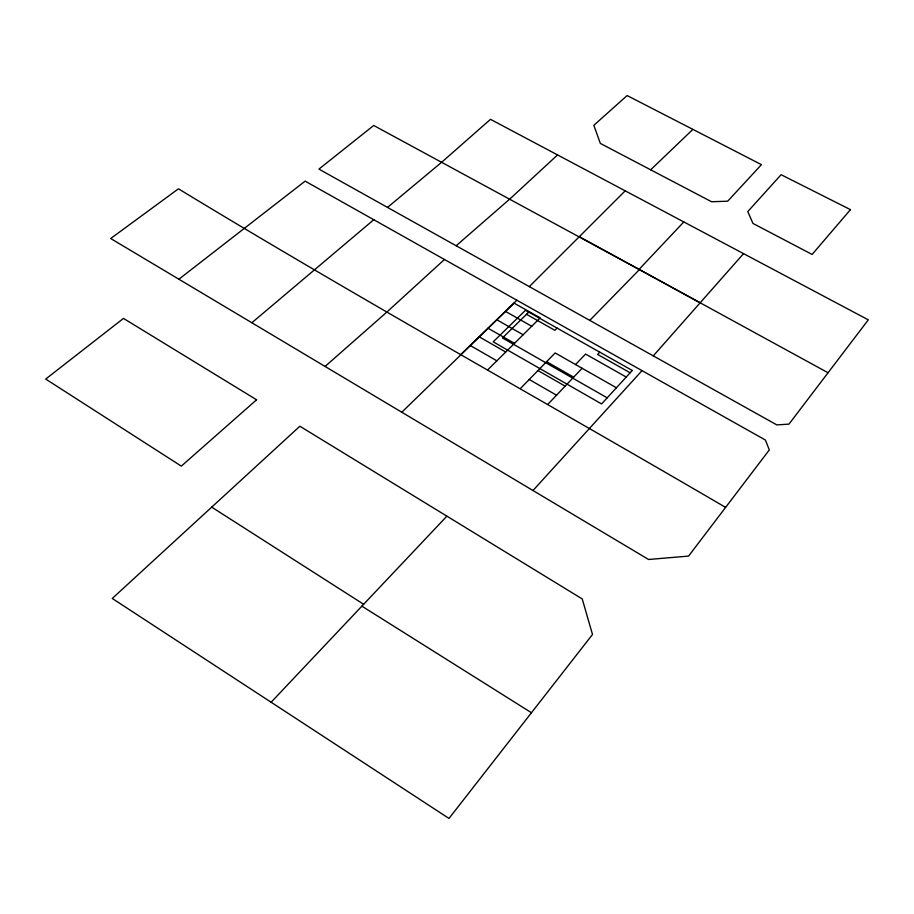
<?xml version="1.0" encoding="UTF-8"?>
<svg xmlns="http://www.w3.org/2000/svg" width="914" height="914" viewBox="0 0 914 914"><rect width="100%" height="100%" fill="white"/><g stroke="black" fill="none" stroke-linecap="round" stroke-linejoin="round"><path stroke-width="1.37" d="M653.281 355.877L743.562 253.635M532.988 490.521L642.028 370.638L765.395 440.034L769.314 449.917L688.573 556.1L648.563 559.482L110.685 238.52L178.447 188.81C358.859 298.421 543.396 400.88 725.625 507.396M683.832 221.908L639.057 269.413L373.712 125.481L318.94 169.101L776.843 424.907L788.976 424.119L868.3 319.843L490.487 119.334L441.988 161.984L387.502 207.432M271.127 702.238L446.9 516.159M599.778 352.164L597.63 354.438L630.157 372.786M547.794 404.399L582.115 368.285M575.557 364.549L585.588 354.061L626.25 377.059M520.397 388.53L555.152 352.953L616.413 387.776M589.759 320.414L639.423 269.584L700.135 302.808M557.072 328.103L554.878 330.32L526.51 314.302M529.297 286.63L625.222 190.82M487.893 369.702L540.22 317.855L514.056 303.117L401.794 412.237M528.726 312.12L502.437 337.963L607.182 397.841M461.113 354.198L516.878 300.226M650.677 169.798L692.903 129.377L761.442 164.657L727.693 201.194L711.572 201.743L600.338 143.418L593.837 125.332L627.118 95.559L692.903 129.377M557.54 154.934L510.046 198.818L456.155 245.752M211.717 507.144L112.273 598.464L448.991 818.441L592.501 634.476L582.229 598.933L299.872 426.232L211.717 507.144L363.669 604.303M444.455 259.485L386.279 312.588L325.098 366.445M251.876 322.733L373.78 219.726L642.028 370.638M178.87 279.227L305.139 181.132L373.78 219.726M579.282 236.692L828.05 372.752M505.476 311.4L531.742 326.264M496.793 319.763L523.162 334.764M488.019 328.229L514.491 343.356M546.618 361.704L573.684 377.162M479.153 336.786L505.728 352.039M537.969 370.547L565.149 386.131M470.184 345.446L496.862 360.824M529.24 379.481L556.523 395.214M361.887 606.153L531.457 712.737M850.466 209.649L812.123 254.458L752.965 223.427L747.801 211.58L781.104 174.711L850.466 209.649M632.271 370.478L601.583 403.942L493.194 341.825L525.481 310.292L632.271 370.478M256.583 399.784L181.326 466.14L45.7 379.07L123.481 318.403L256.583 399.784"/></g></svg>
